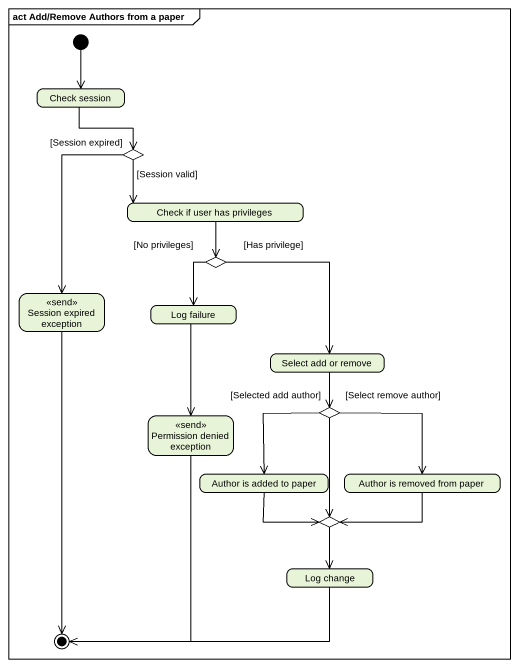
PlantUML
@startuml
mainframe act Add/Remove Authors from a paper
hide empty description
state "Check session" as Check_session
state choice1 <<choice>>
state "Check if user has privileges" as Check_if_user_has_privileges
state choice2 <<choice>>
state "Session expired exception" as Session_expired_exception <<send>>
state "Log failure" as Log_failure
state "Select add or remove" as Select_add_or_remove
state "Permission denied exception" as Permission_denied_exception <<send>>
state choice3 <<choice>>
state "Author is added to paper" as Author_is_added_to_paper
state "Author is removed from paper" as Author_is_removed_from_paper
state choice4 <<choice>>
state "Log change" as Log_change
[*] --> Check_session
Check_session --> choice1
choice1 --> Check_if_user_has_privileges : [Session valid]
choice1 --> Session_expired_exception : [Session expired]
Check_if_user_has_privileges --> choice2
choice2 --> Log_failure : [No privileges]
choice2 --> Select_add_or_remove : [Has privilege]
Log_failure --> Permission_denied_exception
Select_add_or_remove --> choice3
choice3 --> Author_is_added_to_paper : [Selected add author]
choice3 --> Author_is_removed_from_paper : [Select remove author]
choice3 --> choice4
Author_is_added_to_paper -right-> choice4
Author_is_removed_from_paper -left-> choice4
choice4 --> Log_change
Session_expired_exception --> [*]
Permission_denied_exception --> [*]
Log_change -left-> [*]
@enduml
